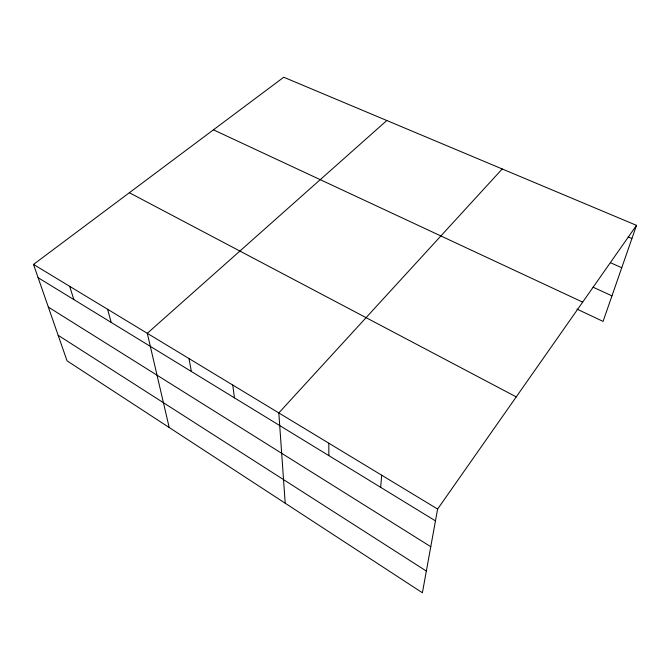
<?xml version="1.0" encoding="UTF-8"?>
<svg xmlns="http://www.w3.org/2000/svg" width="670" height="670" viewBox="0 0 670 670"><rect width="100%" height="100%" fill="white"/><g stroke="black" fill="none" stroke-linecap="round" stroke-linejoin="round"><path stroke-width="1" d="M328.836 455.617L328.844 443.213M380.669 487.341L381.691 475.206M636.5 225.355L437.611 509.058L422.401 592.766L67.042 360.837L33.5 264.424L283.745 77.234L636.5 225.355L603.075 321.399L576.937 309.088M502.215 168.974L278.821 412.938L285.202 503.22M386.816 120.516L147.299 333.317L169.2 427.51M628.091 236.878L631.919 238.512M610.471 262.732L621.752 267.724M593.059 287.196L611.97 295.847M213.445 129.829L582.674 302.128M129.36 192.726L516.243 396.9M33.5 264.424L437.611 509.058M38.123 277.707L435.467 520.875M48.349 307.103L430.768 546.703M58.156 335.302L426.346 571.058M69.688 286.333L73.834 299.565M107.585 309.272L111.203 322.429M188.982 358.55L191.377 371.498M232.766 385.057L234.45 397.854"/></g></svg>
